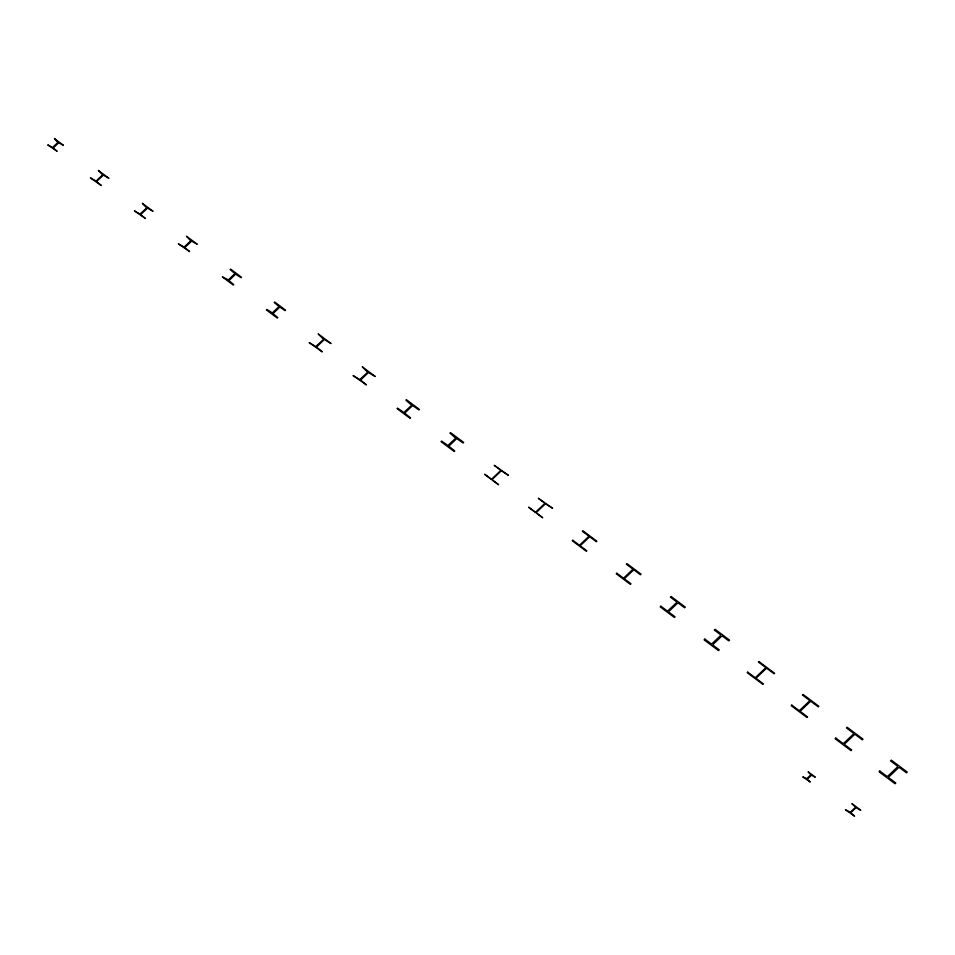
<?xml version="1.0" encoding="UTF-8"?>
<svg xmlns="http://www.w3.org/2000/svg" width="955" height="955" viewBox="0 0 955 955"><rect width="100%" height="100%" fill="white"/><g stroke="black" fill="none" stroke-linecap="round" stroke-linejoin="round"><path stroke-width="1.43" d="M53.182 147.965L57.121 151.284L47.75 144.909L52.573 147.44L57.837 142.546L54.423 138.571L63.412 145.303L58.661 142.749L53.182 147.965M96.515 181.569L101.302 185.521L90.439 177.881L96.025 181.128L102.663 174.92L98.317 170.396L108.894 178.31L103.307 175.063L96.515 181.569M184.781 247.596L189.579 251.559L178.418 243.895L184.136 247.035L190.725 240.875L186.488 236.219L197.243 244.265L191.609 241.102L184.793 247.524M228.878 280.627L233.689 284.59L233.235 285.032L222.384 276.914L228.424 279.875L234.942 273.584L230.143 269.549L230.597 269.107L241.448 277.225L240.982 277.654L235.658 274.121L228.878 280.627M316.403 347.083L322.312 351.87L309.11 342.547L315.783 346.605L323.602 339.323L318.182 333.916L331.051 343.549L324.306 339.514L316.403 347.083M360.548 380.102L366.445 384.877L353.075 375.578L359.82 379.553L367.627 372.295L362.291 366.815L375.255 376.521L368.427 372.557L360.56 380.03M404.657 413.133L410.566 417.908L410.101 418.362L397.053 408.597L397.519 408.143L403.858 412.524L411.689 405.242L405.923 400.157L406.4 399.715L419.448 409.48L418.97 409.922L412.644 405.541L404.657 413.133M448.79 446.152L454.699 450.939L454.162 451.452L441.019 441.616L441.556 441.103L447.895 445.484L455.714 438.214L449.96 433.116L450.497 432.603L463.641 442.44L463.103 442.953L456.765 438.572L448.79 446.152M807.142 779.304L810.246 781.99L802.749 776.881L806.903 778.707L810.902 774.756L808.109 771.795L815.295 777.179L811.475 775.185L807.142 779.304M850.654 812.836L854.606 816.167L845.414 809.768L850.439 812.251L855.561 807.214L851.896 803.609L860.801 810.282L856.038 807.644L850.666 812.765M272.927 313.634L277.762 317.597L277.284 318.051L266.433 309.933L266.923 309.48L272.426 312.918L279.063 306.483L274.228 302.52L274.718 302.067L285.557 310.184L285.079 310.638L279.839 307.068L272.927 313.634M140.683 214.541L145.458 218.528L134.44 210.876L140.051 214.063L146.664 207.939L142.391 203.32L153.051 211.306L147.44 208.106L140.683 214.541M484.746 474.349L498.594 484.71L492.947 480.484A1.337 1.039 19.7 0 1 492.696 478.956L500.611 471.436A1.337 1.039 19.7 0 1 502.437 471.46L508.442 475.339L494.236 465.324L499.883 469.55A1.337 1.039 19.7 0 1 500.134 471.078L492.219 478.61A1.337 1.039 19.7 0 1 490.393 478.574L484.746 474.349M528.772 507.32L542.703 517.741L537.056 513.515A1.337 1.05 19.7 0 1 536.806 511.987L544.732 504.443A1.337 1.05 19.7 0 1 546.57 504.479L552.635 508.311L538.286 498.271L543.932 502.497A1.337 1.05 19.7 0 1 544.183 504.037L536.256 511.57A1.337 1.05 19.7 0 1 534.418 511.546L528.772 507.32M572.797 540.291L572.296 540.769L586.31 551.262L586.812 550.784L581.177 546.57A1.337 1.039 19.7 0 1 580.927 545.042L588.901 537.462A1.337 1.039 19.7 0 1 590.727 537.486L596.362 541.712L596.863 541.234L582.848 530.741L582.347 531.219L587.982 535.433A1.337 1.039 19.7 0 1 588.232 536.961L580.258 544.541A1.337 1.039 19.7 0 1 578.432 544.517L572.797 540.291M616.858 573.239L616.273 573.788L630.372 584.353L630.957 583.792L625.334 579.59A1.337 1.05 19.7 0 1 625.083 578.05L633.01 570.517A1.337 1.05 19.7 0 1 634.848 570.541L640.471 574.755L641.056 574.194L626.946 563.641L626.361 564.19L631.995 568.404A1.337 1.05 19.7 0 1 632.246 569.932L624.307 577.477A1.337 1.05 19.7 0 1 622.481 577.441L616.858 573.239M660.872 606.21L660.203 606.843L674.397 617.467L675.066 616.835L669.455 612.633A1.337 1.039 19.7 0 1 669.204 611.105L677.179 603.524A1.337 1.039 19.7 0 1 679.005 603.56L684.616 607.762L685.284 607.129L671.09 596.505L670.422 597.138L676.033 601.34A1.337 1.039 19.7 0 1 676.295 602.868L668.321 610.448A1.337 1.039 19.7 0 1 666.495 610.412L660.872 606.21M704.886 639.122L704.133 639.838L718.506 650.594L719.258 649.878L713.612 645.652A1.337 1.039 19.7 0 1 713.361 644.124L721.288 636.579A1.337 1.039 19.7 0 1 723.126 636.615L728.772 640.841L729.525 640.125L715.152 629.369L714.4 630.085L720.046 634.311A1.337 1.039 19.7 0 1 720.297 635.839L712.37 643.372A1.337 1.039 19.7 0 1 710.532 643.348L704.886 639.122M747.729 672.177L747.228 672.654L762.914 684.389L763.415 683.923L756.945 679.077A1.337 1.039 19.7 0 1 756.694 677.549L765.791 668.882A1.337 1.039 19.7 0 1 767.629 668.918L774.099 673.764L774.601 673.287L758.903 661.54L758.401 662.018L764.883 666.865A1.337 1.039 19.7 0 1 765.134 668.393L756.026 677.047A1.337 1.039 19.7 0 1 754.199 677.023L747.729 672.177M791.779 705.124L791.194 705.673L806.975 717.48L807.56 716.93L801.09 712.096A1.337 1.039 19.7 0 1 800.839 710.568L809.924 701.937A1.337 1.039 19.7 0 1 811.75 701.961L818.22 706.796L818.793 706.246L803.012 694.44L802.427 694.989L808.897 699.836A1.337 1.039 19.7 0 1 809.148 701.352L800.075 709.983A1.337 1.039 19.7 0 1 798.249 709.959L791.779 705.124M835.804 738.096L835.136 738.728L851.001 750.606L851.669 749.962L845.223 745.139A1.337 1.039 19.7 0 1 844.972 743.611L854.068 734.956A1.337 1.039 19.7 0 1 855.907 734.98L862.353 739.815L863.022 739.182L847.157 727.304L846.488 727.937L852.934 732.772A1.337 1.039 19.7 0 1 853.197 734.3L844.089 742.954A1.337 1.039 19.7 0 1 842.262 742.918L835.804 738.096M879.83 771.067L879.077 771.783L895.038 783.721L895.79 783.005L889.344 778.182A1.337 1.039 19.7 0 1 889.093 776.654L898.225 767.975A1.337 1.039 19.7 0 1 900.052 767.999L906.498 772.822L907.25 772.106L891.29 760.168L890.538 760.884L896.984 765.707A1.337 1.039 19.7 0 1 897.234 767.235L888.102 775.914A1.337 1.039 19.7 0 1 886.264 775.878L879.83 771.067"/></g></svg>
